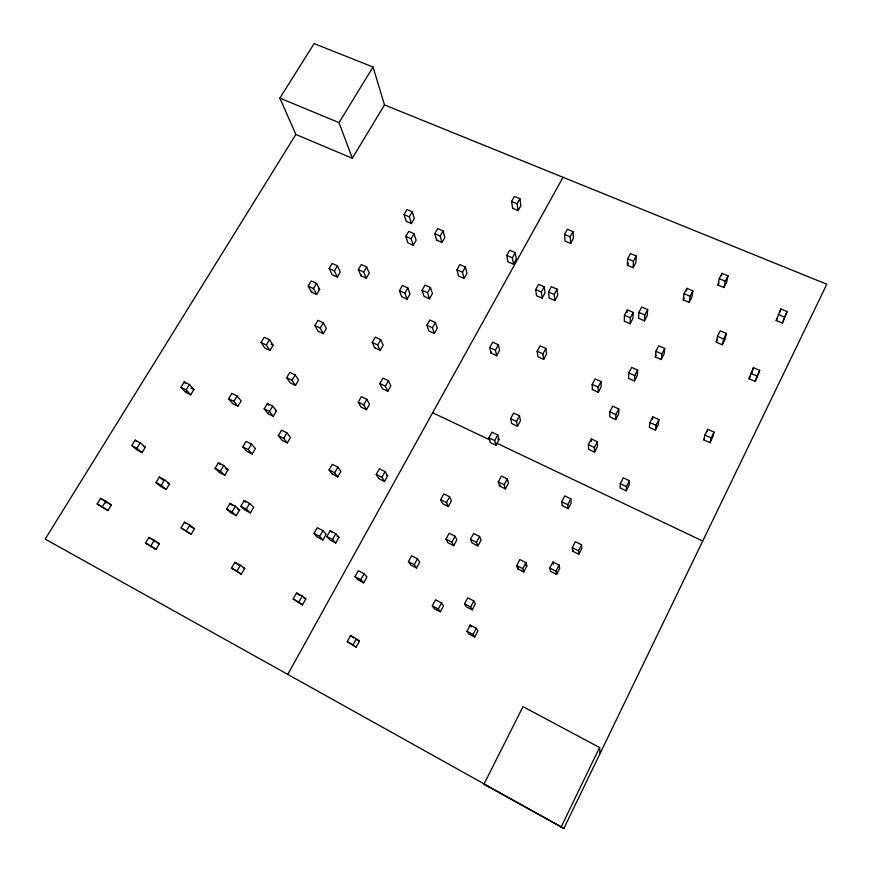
<?xml version="1.0" encoding="UTF-8"?>
<svg xmlns="http://www.w3.org/2000/svg" width="872" height="872" viewBox="0 0 872 872"><rect width="100%" height="100%" fill="white"/><g stroke="black" fill="none" stroke-linecap="round" stroke-linejoin="round"><path stroke-width="1.31" d="M609.79 411.846L609.779 416.827L615.752 419.552L618.64 413.949L618.749 408.935L612.711 406.189L609.79 411.846L615.839 414.592L615.752 419.552M624.461 315.272L624.287 321.212L630.14 323.741L632.941 318.389L633.214 312.416L627.295 309.865L624.461 315.272L630.38 317.822L630.14 323.741M620.264 483.688L620.123 487.928L626.238 490.805L629.159 485.006L629.41 480.723L623.229 477.823L620.264 483.688L626.445 486.598L626.238 490.805M627.404 265.295L627.611 258.82L630.391 253.567L636.222 255.987L635.917 262.494L633.17 267.715L627.404 265.295L628.505 263.213M627.208 312.263L627.295 309.865M633.17 267.715L633.443 261.251L636.222 255.987M628.756 372.944L628.527 378.328L634.478 380.977L637.312 375.472L637.639 370.055L631.622 367.385L628.756 372.944L634.772 375.625L634.478 380.977M638.566 318.367L638.904 312.394L641.727 306.988L647.667 309.527L647.22 315.544L644.441 320.896L638.664 318.182M644.441 320.896L644.855 314.945L647.667 309.527M655.319 356.931L655.853 351.318L658.676 345.803L664.715 348.429L664.083 354.076L661.281 359.547L655.319 356.931L656.267 355.057M649.858 422.528L649.378 427.422L655.45 430.179L658.306 424.522L658.883 419.596L652.747 416.827L649.858 422.528L656.006 425.318L655.45 430.179M652.485 419.301L652.747 416.827M661.281 359.547L661.892 353.956L664.715 348.429M683.245 299.881L684.084 293.701L686.853 288.316L692.848 290.834L691.91 297.058L689.185 302.388L683.245 299.881L684.171 298.071M686.504 290.812L686.853 288.316M689.185 302.388L690.09 296.229L692.848 290.834M717.994 285.035L719.237 278.68L721.951 273.317L728 275.814L726.67 282.201L723.978 287.52L717.994 285.035L719.073 282.91M721.449 275.879L721.951 273.317M723.978 287.52L725.286 281.187L728 275.814M716.239 342.162L717.471 336.363L720.239 330.848L726.376 333.464L725.046 339.295L722.31 344.767L716.239 342.162L717.329 339.982M722.31 344.767L723.618 338.99L726.376 333.464M703.802 439.87L704.925 435.074L707.77 429.297L714.048 432.12L712.816 436.948L710.004 442.671L703.802 439.87L704.314 438.823M707.192 431.727L707.77 429.297M710.004 442.671L711.203 437.908L714.048 432.12M749.015 378.742L753.408 367.657L759.676 370.36L755.207 381.424L749.015 378.742L750.411 375.876M751.74 373.162L753.408 367.657M755.207 381.424L759.676 370.36M776.211 320.504L780.832 308.961L787.056 311.544L782.369 323.076L776.211 320.504L777.116 318.662M779.655 312.623L780.832 308.961M782.369 323.076L787.056 311.544M561.001 827.256L599.576 747.533L523.004 706.625L483.938 784.266L563.879 828.4L826.798 284.218L384.498 104.913L373.042 67.002L314.127 43.6L279.879 98.122L295.848 134.452L352.31 158.268L384.498 104.913M656.006 425.318L658.883 419.596M626.445 486.598L629.41 480.723M578.834 554.265L581.853 548.314L581.537 544.749L575.346 541.719L572.294 547.725L572.719 551.257L578.834 554.265L578.485 550.766L581.537 544.749M572.719 551.257L573.275 550.178M556.619 574.408L555.987 571.138L559.083 565.078L552.913 562.015L549.818 568.053L550.515 571.356L556.619 574.408L559.671 568.413L559.083 565.078M562.222 505.771L561.677 501.749L564.707 495.885L570.789 498.806L571.236 502.861L568.239 508.681L562.353 505.509M594.595 452.11L594.421 447.5L597.385 441.766L591.336 438.954L588.371 444.687L588.6 449.32L594.595 452.11L597.516 446.431L597.385 441.766M568.239 508.681L567.77 504.681L570.789 498.806M634.772 375.625L637.639 370.055M615.839 414.592L618.749 408.935M523.8 571.934L522.775 568.642L525.903 562.614L519.799 559.562L516.682 565.579L517.772 568.904L523.8 571.934L526.873 565.961L525.903 562.614M474.695 637.007L477.878 630.892L476.297 628.287L470.193 625.104L466.978 631.284L468.667 633.857L474.695 637.007L473.071 634.478L466.978 631.284M517.772 568.904L518.328 567.814M592.371 389.686L592.186 384.443L595.096 378.873L601.059 381.555L601.146 386.83L598.268 392.356L592.448 389.533M630.38 317.822L633.214 312.416M598.268 392.356L598.148 387.135L601.059 381.555M473.071 634.478L476.297 628.287M472.243 609.877L470.608 607.043L473.801 600.928L467.752 597.811L464.558 603.904L466.258 606.781L472.243 609.877L475.404 603.849L473.801 600.928M440.305 611.817L438.289 609.005L441.515 602.912L435.531 599.805L432.305 605.887L434.387 608.732L440.305 611.817L443.499 605.8L441.515 602.912M505.422 488.887L504.212 484.712L507.286 478.924L501.356 476.068L498.283 481.845L499.558 486.042L505.422 488.887L508.452 483.164L507.286 478.924M477.976 545.916L476.428 542.362L479.578 536.433L473.616 533.457L470.466 539.376L472.079 542.962L477.976 545.916L481.082 540.051L479.578 536.433M499.558 486.042L500.19 484.854M453.745 545.665L451.914 542.122L455.075 536.204L449.167 533.239L445.995 539.136L447.892 542.722L453.745 545.665L456.863 539.822L455.075 536.204M517.521 426.255L516.475 421.427L519.472 415.802L513.63 413.077L510.621 418.691L511.733 423.552L517.521 426.255L520.486 420.696L519.472 415.802M496.015 445.243L494.707 440.611L497.749 434.954L491.917 432.185L488.876 437.842L490.238 442.496L496.015 445.243L499.013 439.641L497.749 434.954M543.681 359.384L542.951 353.868L545.872 348.418L540.073 345.824L537.141 351.263L537.948 356.812L543.681 359.384L546.581 353.988L545.872 348.418M416.543 568.01L419.715 562.124L417.481 558.767L411.617 555.758L408.401 561.699L410.734 565.023L416.543 568.01L414.265 564.718L408.401 561.699M554.854 300.567L554.243 294.474L557.121 289.166L551.398 286.692L548.521 291.989L549.186 298.104L554.854 300.567L557.688 295.314L557.121 289.166M448.382 506.523L446.508 502.555L449.647 496.757L443.804 493.879L440.676 499.667L442.605 503.656L448.382 506.523L451.478 500.79L449.647 496.757M414.265 564.718L417.481 558.767M356.114 647.22L353.084 644.833L356.419 638.696L350.555 635.524L347.22 641.65L356.114 647.22L359.406 641.149L356.419 638.696M542.133 298.159L544.978 292.916L544.27 286.768L538.58 284.305L535.691 289.58L536.498 295.706L542.133 298.159L541.392 292.055L544.27 286.768M570.648 243.43L570.223 236.803L573.035 231.636L567.378 229.271L564.555 234.426L565.034 241.075L570.648 243.43L573.427 238.318L573.035 231.636M496.669 355.689L495.416 350.173L498.381 344.756L492.68 342.184L489.715 347.59L491.034 353.127L496.669 355.689L499.602 350.326L498.381 344.756M363.678 582.812L360.79 579.706L364.06 573.743L358.283 570.724L355.013 576.675L357.967 579.815L363.678 582.812L366.916 576.926L364.06 573.743M491.034 353.127L491.579 352.146M513.423 264.194L516.268 259.06L515.254 252.618L509.673 250.231L506.785 255.398L507.896 261.818L513.423 264.194L512.376 257.796L515.254 252.618M287.782 674.394L563.029 177.289M384.476 481.486L387.604 475.85L385.064 471.589L379.396 468.787L376.224 474.466L378.862 478.695L384.476 481.486L381.892 477.278L376.224 474.466M335.698 543.027L338.925 537.261L335.785 533.664L330.128 530.743L326.858 536.563L330.096 540.117L335.698 543.027L332.526 539.495L326.858 536.563M302.486 604.83L305.789 598.911L302.224 596.001L296.535 592.949L293.188 598.922L302.486 604.83L293.188 598.922M381.892 477.278L385.064 471.589M512.616 208.375L511.581 201.476L514.415 196.44L519.919 198.729L520.867 205.661L518.077 210.653L512.692 208.245M518.077 210.653L517.096 203.775L519.919 198.729M332.526 539.495L335.785 533.664M298.878 601.985L302.224 596.001M464.078 278.473L466.978 273.328L465.419 267.05L459.915 264.641L456.983 269.83L458.628 276.075L464.078 278.473L462.498 272.238L465.419 267.05M322.923 539.986L319.599 536.422L322.88 530.612L317.245 527.702L313.975 533.5L317.353 537.087L322.923 539.986L326.15 534.231L322.88 530.612M434.343 333.496L437.308 328.232L435.401 322.477L429.863 319.97L426.866 325.278L428.861 331L434.343 333.496L432.403 327.796L426.866 325.278M432.403 327.796L435.401 322.477M332.232 474.183L329.071 469.932L332.276 464.296L337.846 467.076L340.908 471.36L337.737 476.951L332.374 473.932M337.737 476.951L334.641 472.733L337.846 467.076M387.811 391.277L385.337 386.165L388.422 380.726L382.884 378.11L379.8 383.538L382.339 388.672L387.811 391.277L390.863 385.893L388.422 380.726M366.469 409.709L363.744 404.793L366.861 399.311L361.346 396.662L358.218 402.134L361.008 407.082L366.469 409.709L369.554 404.281L366.861 399.311M429.493 298.78L427.52 292.763L430.495 287.542L425.024 285.1L422.048 290.322L424.075 296.36L429.493 298.78L432.425 293.613L430.495 287.542M407.071 299.161L404.859 293.166L407.845 287.956L402.417 285.526L399.42 290.725L401.687 296.742L407.071 299.161L410.025 294.006L407.845 287.956M374.797 347.972L372.202 342.445L375.265 337.126L380.715 339.655L383.222 345.203L380.192 350.49L374.927 347.732M436.632 240.225L434.768 233.663L437.69 228.595L443.096 230.917L444.873 237.5L441.984 242.547L436.73 240.051M380.192 350.49L377.663 344.985L380.715 339.655M441.984 242.547L440.175 235.996L443.096 230.917M241.315 574.267L237.042 571.106L240.41 565.241L234.895 562.287L231.516 568.13L241.315 574.267L244.64 568.468L240.41 565.241M413.263 245.239L416.162 240.214L414.091 233.663L408.728 231.342L405.785 236.41L407.954 242.917L413.263 245.239L411.148 238.743L414.091 233.663M287.335 442.922L290.507 437.45L286.921 432.85L281.514 430.158L278.299 435.673L281.972 440.24L287.335 442.922L283.705 438.376L278.299 435.673M250.417 512.954L253.687 507.319L249.632 503.449L244.182 500.615L240.868 506.305L245.032 510.142L250.417 512.954L246.318 509.139L240.868 506.305M411.464 223.526L409.35 216.845L412.271 211.82L406.952 209.542L404.03 214.556L406.199 221.248L411.464 223.526L414.353 218.556L412.271 211.82M236.312 515.668L239.593 510.044L235.375 506.196L229.957 503.373L226.633 509.052L230.949 512.856L236.312 515.668L232.05 511.886L226.633 509.052M283.705 438.376L286.921 432.85M246.318 509.139L249.632 503.449M366.273 278.201L369.238 273.11L366.643 266.908L361.324 264.532L358.316 269.644L361.008 275.835L366.273 278.201L363.635 272.031L358.316 269.644M232.05 511.886L235.375 506.196M295.477 385.402L292 380.29L295.161 374.916L289.82 372.333L286.659 377.696L290.191 382.841L295.477 385.402L298.595 380.083L295.161 374.916M273.285 416.304L276.446 410.919L272.74 406.069L267.399 403.431L264.194 408.859L267.987 413.688L273.285 416.304L269.535 411.508L264.194 408.859M252.193 453.996L255.409 448.524L251.441 444.044L246.078 441.341L242.819 446.867L246.885 451.304L252.193 453.996L248.182 449.581L242.819 446.867M323.316 333.671L326.368 328.472L323.272 322.803L317.953 320.329L314.868 325.572L318.051 331.207L323.316 333.671L320.188 328.057L314.868 325.572M361.008 275.835L361.553 274.898M363.635 272.031L366.643 266.908M224.769 475.284L228.017 469.768L223.723 465.517L218.392 462.781L215.09 468.34L219.482 472.548L224.769 475.284L220.431 471.087L215.09 468.34M191.175 534.351L194.511 528.694L189.78 525.064L184.417 522.208L181.038 527.909L191.175 534.351L181.038 527.909M267.987 413.688L268.565 412.707M269.535 411.508L272.74 406.069M248.182 449.581L251.441 444.044M320.188 328.057L323.272 322.803M220.431 471.087L223.723 465.517M186.401 530.776L189.78 525.064M337.311 277.056L340.309 271.999L337.41 265.797L332.156 263.431L329.125 268.532L332.112 274.702L337.311 277.056L334.379 270.909L329.125 268.532M316.634 294.507L319.664 289.406L316.536 283.378L311.282 280.98L308.23 286.114L311.446 292.12L316.634 294.507L313.473 288.523L308.23 286.114M334.379 270.909L337.41 265.797M155.979 549.393L150.802 546.003L154.213 540.269L148.905 537.392L145.482 543.103L155.979 549.393L159.347 543.725L154.213 540.269M270.004 350.446L273.11 345.236L269.437 339.753L264.205 337.257L261.055 342.511L264.815 347.961L270.004 350.446L266.298 345.018L261.055 342.511M237.958 406.243L241.141 400.902L237.075 395.975L231.81 393.37L228.584 398.755L232.748 403.66L237.958 406.243L233.849 401.36L228.584 398.755M313.473 288.523L316.536 283.378M311.446 292.12L312.002 291.183M266.298 345.018L269.437 339.753M233.849 401.36L237.075 395.975M166.236 489.432L169.55 483.916L164.612 479.84L159.369 477.082L156.012 482.641L161.048 486.685L166.236 489.432L161.255 485.41L156.012 482.641M161.255 485.41L164.612 479.84M190.717 394.809L193.933 389.533L189.377 384.519L184.221 381.958L180.973 387.277L185.616 392.258L190.717 394.809L186.128 389.849L180.973 387.277M142.06 452.644L145.362 447.238L140.218 442.802L135.073 440.142L131.737 445.581L136.969 449.985L142.06 452.644L136.882 448.263L131.737 445.581M107.975 510.502L111.354 504.964L105.774 501.128L100.607 498.348L97.184 503.929L107.975 510.502L97.184 503.929M186.128 389.849L189.377 384.519M185.616 392.258L186.205 391.299M136.882 448.263L140.218 442.802M102.351 506.719L105.774 501.128M105.708 503.09L106.253 502.207L107.06 502.643M352.31 158.268L339.034 122.636L373.042 67.002M295.848 134.452L45.202 539.092L490.151 787.274M719.237 278.68L725.286 281.187M279.879 98.122L339.034 122.636M511.581 201.476L517.096 203.775M778.14 314.454L784.364 317.048M627.611 258.82L633.443 261.251M564.555 234.426L570.223 236.803M684.084 293.701L690.09 296.229M717.471 336.363L723.618 338.99M506.785 255.398L512.376 257.796M638.904 312.394L644.855 314.945M404.03 214.556L409.35 216.845M434.768 233.663L440.175 235.996M750.65 373.292L756.918 375.995M548.521 291.989L554.243 294.474M535.691 289.58L541.392 292.055M405.785 236.41L411.148 238.743M655.853 351.318L661.892 353.956M456.983 269.83L462.498 272.238M422.048 290.322L427.52 292.763M537.141 351.263L542.951 353.868M399.42 290.725L404.859 293.166M704.925 435.074L711.203 437.908M592.186 384.443L598.148 387.135M489.715 347.59L495.416 350.173M318.705 288.97L319.664 289.406M372.202 342.445L377.663 344.985M588.371 444.687L594.421 447.5M510.621 418.691L516.475 421.427M497.956 439.139L499.013 439.641M379.8 383.538L385.337 386.165M488.876 437.842L494.707 440.611M432.654 412.75L490.042 440.011M497.018 443.325L702.712 541.043M271.345 344.396L273.11 345.236M358.218 402.134L363.744 404.793M561.677 501.749L567.77 504.681M286.659 377.696L292 380.29M498.283 481.845L504.212 484.712M572.294 547.725L578.485 550.766M275.476 410.44L276.446 410.919M440.676 499.667L446.508 502.555M386.579 475.338L387.604 475.85M190.914 388.029L193.933 389.533M483.938 784.266L489.574 787.056M549.818 568.053L555.987 571.138M525.772 565.416L526.873 565.961M470.466 539.376L476.428 542.362M329.071 469.932L334.641 472.733M516.682 565.579L522.775 568.642M445.995 539.136L451.914 542.122M225.314 468.373L228.017 469.768M337.006 536.269L338.925 537.261M464.558 603.904L470.608 607.043M313.975 533.5L319.599 536.422M143.618 446.333L145.362 447.238M432.305 605.887L438.289 609.005M237.402 508.888L239.593 510.044M355.013 576.675L360.79 579.706M167.598 482.881L169.55 483.916M190.052 526.317L194.511 528.694M303.423 597.647L305.789 598.911M243.31 567.759L244.64 568.468M231.516 568.13L237.042 571.106M108.139 503.231L111.354 504.964M355.929 639.274L359.406 641.149M347.22 641.65L353.084 644.833M155.085 541.414L159.347 543.725M145.482 543.103L150.802 546.003M491.339 787.939L509.248 797.924M510.371 798.556L563.879 828.4M148.905 537.392L153.058 540.171M100.607 498.348L104.368 500.92M234.895 562.287L239.179 565.536M184.417 522.208L186.335 523.669M296.535 592.949L299.26 595.162M350.555 635.524L353.607 638.021M159.369 477.082L163.358 480.363M135.073 440.142L136.806 441.624M229.957 503.373L232.519 505.684M244.182 500.615L245.828 502.174M218.392 462.781L220.126 464.482M184.221 381.958L185.758 383.636M330.128 530.743L331.72 532.552M267.399 403.431L268.903 405.382M470.193 625.104L471.294 626.87M552.913 562.015L553.349 564.26M599.576 747.533L600.11 753.408M591.336 438.954L591.434 441.308"/></g></svg>
